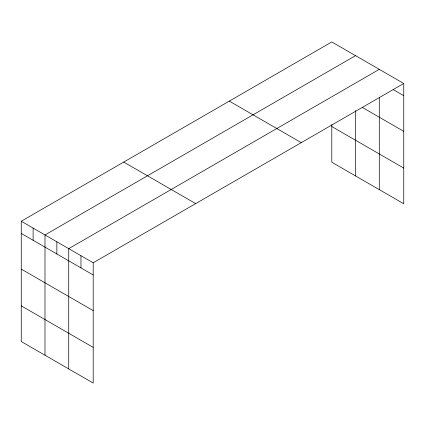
<?xml version="1.0" encoding="UTF-8"?>
<svg xmlns="http://www.w3.org/2000/svg" width="425" height="425" viewBox="0 0 425 425"><rect width="100%" height="100%" fill="white"/><g stroke="black" fill="none" stroke-linecap="round" stroke-linejoin="round"><path stroke-width="0.64" d="M21.25 221.239L93.197 262.777L93.197 383.058L21.25 341.519L21.25 221.239L331.803 41.942L403.75 83.481L403.75 203.761L331.803 162.222L331.803 124.615M355.544 55.654L44.992 234.951L44.992 355.226M379.286 69.36L68.733 248.657L68.733 368.932M93.197 262.777L403.75 83.481M393.189 89.569L403.75 95.668M362.328 107.424L403.75 131.336M331.803 126.549L403.75 168.087M229.319 101.113L301.267 142.651M123.733 162.074L195.681 203.612M21.25 233.426L93.197 274.964M21.25 269.094L93.197 310.632M21.25 305.846L93.197 347.384M379.286 97.399L379.286 189.635M355.544 110.601L355.544 175.929M80.963 255.717L80.963 267.904M56.865 241.804L56.865 253.985M33.123 228.092L33.123 240.279"/></g></svg>
